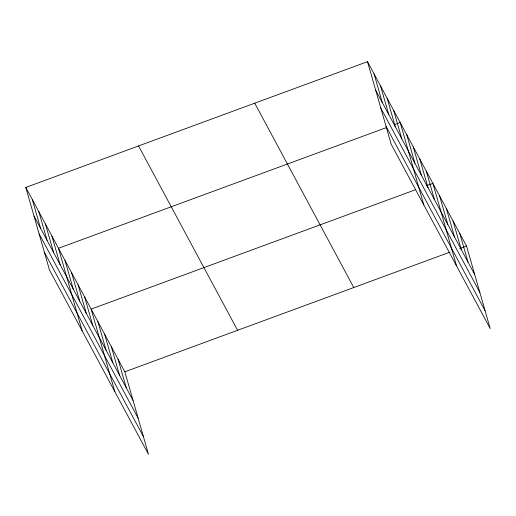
<?xml version="1.0" encoding="UTF-8"?>
<svg xmlns="http://www.w3.org/2000/svg" width="516" height="516" viewBox="0 0 516 516"><rect width="100%" height="100%" fill="white"/><g stroke="black" fill="none" stroke-linecap="round" stroke-linejoin="round"><path stroke-width="0.77" d="M25.8 187.443L124.833 371.797L148.492 454.319L49.465 269.971L25.8 187.443L367.508 61.681L466.535 246.029L490.2 328.557L391.167 144.203L367.508 61.681M386.658 127.497L58.482 248.28L82.141 330.801M394.172 124.73L400.184 122.518L423.849 205.039M415.573 189.714L91.158 309.116L114.823 391.638M426.1 185.844L432.866 183.354L456.531 265.875M124.833 371.797L449.997 252.118M459.769 248.519L466.535 246.029M375.706 90.274L474.733 274.622M380.808 108.07L479.841 292.417M386.065 126.407L485.098 310.755M254.743 103.187L353.776 287.535M138.565 145.944L237.592 330.292M33.998 216.036L133.031 400.384M39.1 233.832L138.133 418.179M44.357 252.169L143.39 436.517M459.801 233.496L467.999 262.083M453.067 220.958L461.265 249.55M446.334 208.425L454.532 237.012M439.6 195.886L447.798 224.479M426.332 171.183L434.53 199.776M419.792 159.018L427.99 187.605M413.258 146.854L421.456 175.44M406.724 134.682L414.922 163.275M393.65 110.353L401.848 138.939M387.116 98.182L395.314 126.775M380.576 86.017L388.774 114.604M374.042 73.846L382.24 102.439M118.093 359.259L126.291 387.851M111.359 346.726L119.557 375.313M104.625 334.187L112.823 362.774M97.892 321.649L106.09 350.241M84.624 296.952L92.822 325.538M78.09 284.78L86.288 313.373M71.55 272.616L79.748 301.202M65.016 260.451L73.214 289.037M51.942 236.115L60.14 264.702M45.408 223.944L53.606 252.537M38.874 211.779L47.072 240.372M32.334 199.615L40.532 228.201"/></g></svg>
